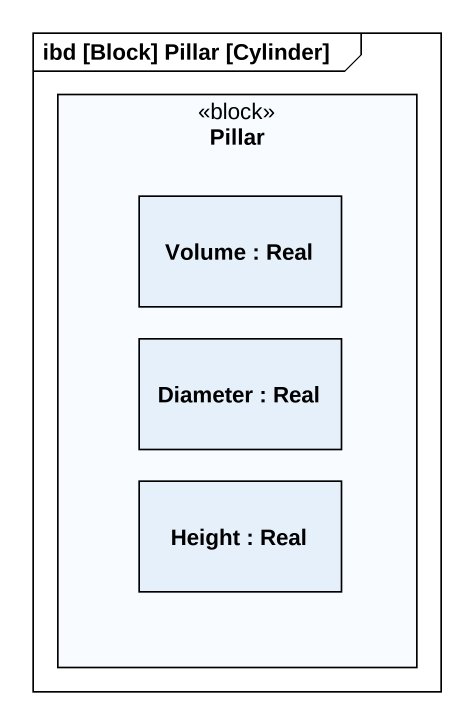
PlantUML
@startuml
mainframe ibd [Block] Pillar [Cylinder]
rectangle Pillar <<block>> {
  rectangle "Volume : Real" as Volume
  rectangle "Diameter : Real" as Diameter
  rectangle "Height : Real" as Height
}
@enduml
